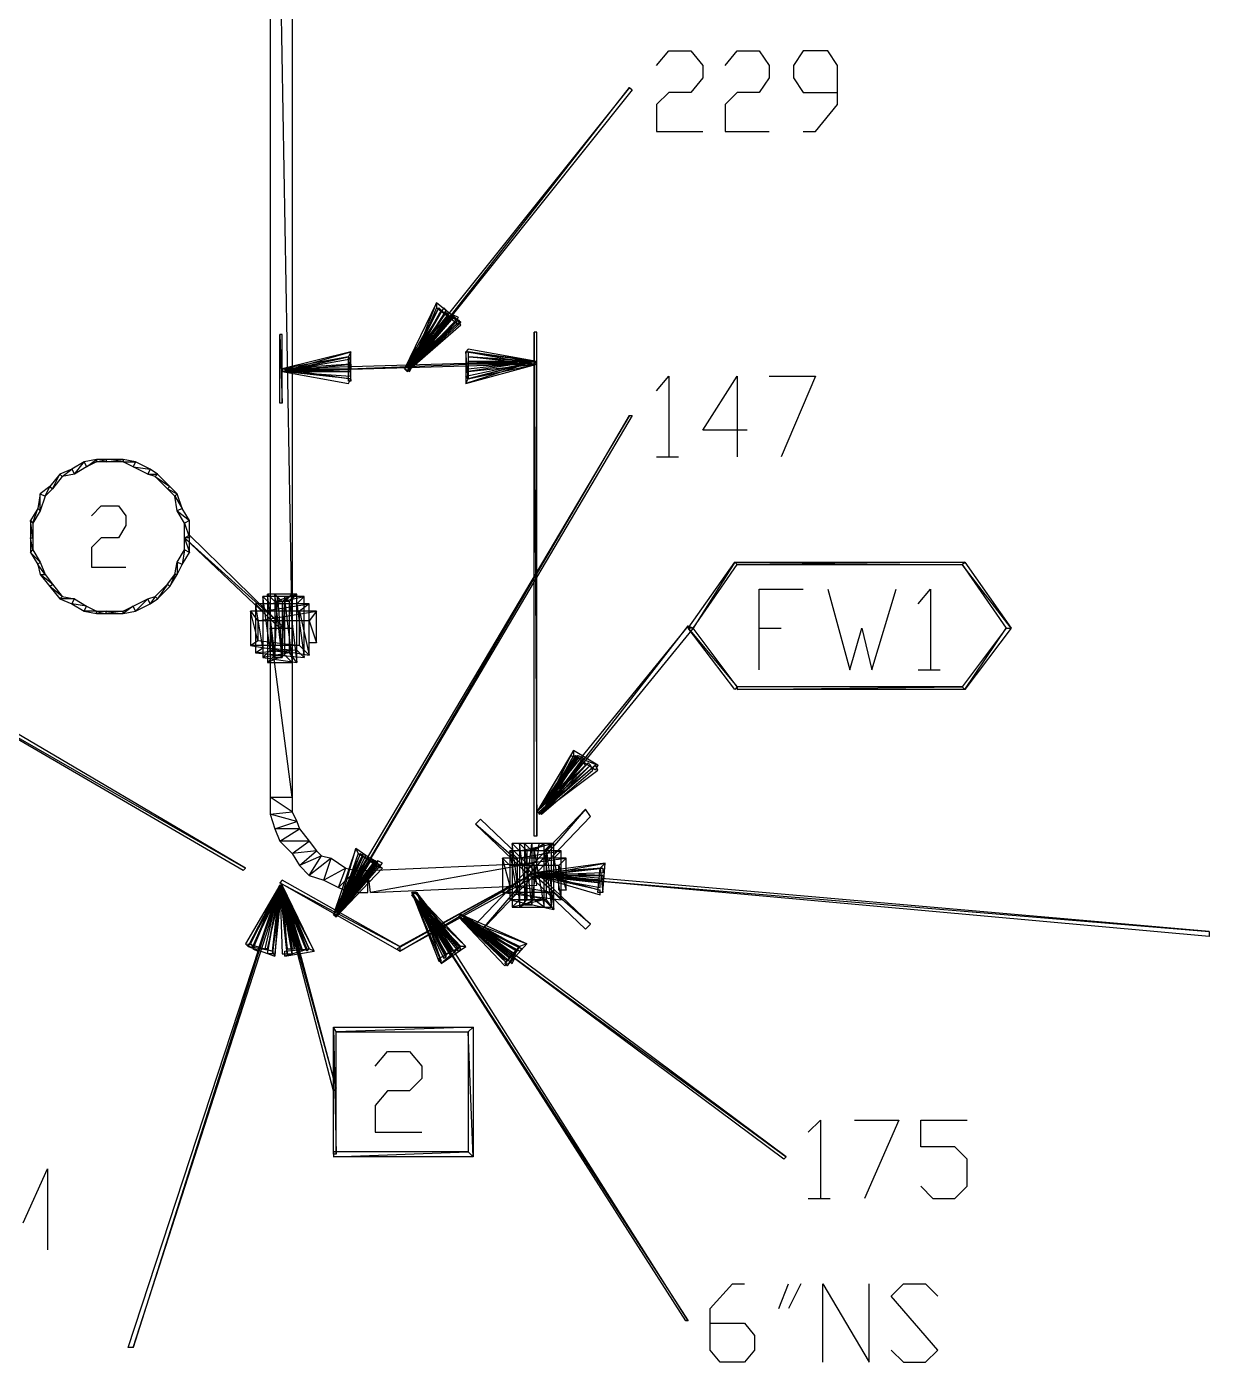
# Model space of a CAD drawing. Header units: millimetres. Extents: x 21 to 1147, y -811 to 126.
# Drawn here: x 548.6 to 606.6, y -696.8 to -631.3 of the extents above; entities that cross this region are included whole.
import ezdxf

# ---------------------------------------------------------------- set-up
doc = ezdxf.new("R2010")
doc.units = ezdxf.units.MM
doc.layers.add('EDITED_LINES', color=4, linetype='Continuous')

msp = doc.modelspace()

# ---------------------------------------------------------------- linework, layer by layer
at = {"layer": 'EDITED_LINES'}
for p, q in [((561.64, -660.76), (560.56, -597.76)), ((560.56, -597.76), (560.56, -660.76)), ((561.64, -660.76), (560.56, -597.76)), ((561.64, -597.76), (561.64, -660.76)), ((579.52, -633.16), (580.12, -632.44)), ((580.12, -632.44), (581.2, -632.44)), ((581.2, -632.44), (581.8, -633.16)), ((582.88, -633.16), (583.48, -632.44)), ((583.48, -632.44), (584.56, -632.44)), ((584.56, -632.44), (585.04, -633.16)), ((586.72, -632.44), (586.24, -633.16)), ((587.92, -632.44), (586.72, -632.44)), ((588.4, -633.16), (587.92, -632.44)), ((581.8, -633.16), (581.8, -633.76)), ((585.04, -633.16), (585.04, -633.76)), ((586.24, -633.16), (586.24, -633.76)), ((588.4, -635.08), (588.4, -633.16)), ((581.8, -633.76), (581.2, -634.48)), ((585.04, -633.76), (584.56, -634.48)), ((586.24, -633.76), (586.72, -634.48)), ((578.2, -634.24), (567.16, -648.04)), ((567.28, -648.16), (578.2, -634.24)), ((567.28, -648.16), (578.2, -634.24)), ((578.32, -634.36), (567.28, -648.16)), ((578.2, -634.24), (578.32, -634.36)), ((580.12, -634.48), (579.52, -635.08)), ((581.2, -634.48), (580.12, -634.48)), ((583.48, -634.48), (582.88, -635.08)), ((584.56, -634.48), (583.48, -634.48)), ((586.72, -634.48), (588.4, -634.48)), ((579.52, -635.08), (579.52, -636.4)), ((582.88, -635.08), (582.88, -636.4)), ((587.32, -636.4), (588.4, -635.08)), ((579.52, -636.4), (581.8, -636.4)), ((582.88, -636.4), (585.04, -636.4)), ((586.72, -636.4), (587.32, -636.4)), ((568.72, -644.8), (567.16, -648.04)), ((568.84, -645.04), (567.16, -648.04)), ((569.08, -645.04), (567.16, -648.04)), ((567.28, -648.16), (568.84, -645.04)), ((567.28, -648.16), (568.84, -645.04)), ((567.28, -648.16), (569.08, -645.04)), ((567.28, -648.16), (569.08, -645.04)), ((568.96, -645.16), (567.28, -648.16)), ((569.2, -645.16), (567.28, -648.16)), ((567.4, -648.16), (568.72, -644.8)), ((567.4, -648.16), (568.72, -644.8)), ((568.72, -645.04), (567.4, -648.16)), ((568.72, -644.8), (568.72, -645.04)), ((568.72, -644.8), (568.72, -645.04)), ((569.92, -645.76), (568.72, -644.8)), ((568.72, -645.04), (569.92, -645.76)), ((568.72, -645.04), (569.92, -645.76)), ((569.8, -645.88), (568.72, -645.04)), ((568.84, -645.04), (568.96, -645.16)), ((569.08, -645.04), (569.2, -645.16)), ((569.2, -645.28), (567.16, -648.04)), ((567.16, -648.04), (569.56, -645.4)), ((567.16, -648.04), (569.44, -645.4)), ((567.16, -648.04), (569.8, -645.64)), ((567.16, -648.04), (569.8, -645.76)), ((567.28, -648.16), (569.2, -645.28)), ((567.28, -648.16), (569.2, -645.28)), ((569.56, -645.4), (567.28, -648.16)), ((569.56, -645.4), (567.28, -648.16)), ((569.44, -645.4), (567.28, -648.16)), ((569.44, -645.4), (567.28, -648.16)), ((569.32, -645.4), (567.28, -648.16)), ((567.28, -648.16), (569.8, -645.52)), ((567.28, -648.16), (569.56, -645.52)), ((569.8, -645.64), (567.28, -648.16)), ((569.8, -645.64), (567.28, -648.16)), ((569.8, -645.76), (567.28, -648.16)), ((569.8, -645.76), (567.28, -648.16)), ((567.28, -648.16), (569.92, -645.76)), ((569.2, -645.28), (569.32, -645.4)), ((569.56, -645.52), (569.44, -645.4)), ((569.8, -645.52), (569.56, -645.4)), ((569.92, -645.76), (569.8, -645.64)), ((569.92, -645.88), (569.8, -645.76)), ((569.92, -645.76), (569.8, -645.88)), ((561.16, -646.36), (561.04, -646.36)), ((561.04, -646.36), (561.16, -649.72)), ((561.04, -646.36), (561.16, -649.72)), ((561.04, -649.72), (561.04, -646.36)), ((561.16, -649.72), (561.16, -646.36)), ((567.28, -648.16), (569.92, -645.88)), ((573.64, -646.24), (573.52, -646.24)), ((573.52, -646.24), (573.64, -670.96)), ((573.52, -646.24), (573.64, -670.96)), ((573.52, -670.96), (573.52, -646.24)), ((573.64, -670.96), (573.64, -646.24)), ((570.28, -647.08), (570.16, -647.2)), ((573.64, -647.68), (570.28, -647.08)), ((561.16, -648.16), (564.52, -647.2)), ((564.52, -647.2), (561.16, -648.04)), ((561.16, -648.16), (564.52, -647.2)), ((564.4, -647.44), (561.16, -648.16)), ((561.16, -648.16), (564.4, -647.44)), ((564.4, -647.44), (561.16, -648.04)), ((561.16, -648.16), (564.4, -647.44)), ((561.16, -648.16), (564.4, -647.44)), ((564.4, -647.44), (561.16, -648.04)), ((561.16, -648.16), (564.4, -647.44)), ((564.52, -647.56), (561.16, -648.16)), ((564.52, -647.56), (561.16, -648.16)), ((561.16, -648.16), (573.52, -647.68)), ((573.52, -647.68), (561.16, -648.04)), ((561.16, -648.16), (573.52, -647.68)), ((561.16, -648.16), (564.52, -647.8)), ((564.52, -647.8), (561.16, -648.04)), ((561.16, -648.16), (564.52, -647.8)), ((573.52, -647.8), (561.16, -648.16)), ((564.52, -647.2), (564.4, -647.44)), ((564.52, -647.2), (564.4, -647.44)), ((564.4, -647.44), (564.52, -648.64)), ((564.4, -647.44), (564.52, -648.64)), ((564.4, -648.64), (564.4, -647.44)), ((564.4, -647.44), (564.52, -647.56)), ((564.4, -647.44), (564.52, -647.56)), ((564.52, -648.64), (564.52, -647.2)), ((564.52, -647.8), (564.52, -648.04)), ((570.16, -647.2), (573.64, -647.68)), ((570.16, -647.2), (573.64, -647.68)), ((573.52, -647.8), (570.16, -647.2)), ((570.28, -648.52), (570.16, -647.2)), ((570.16, -647.2), (570.16, -648.76)), ((570.28, -648.52), (570.16, -647.2)), ((570.16, -647.2), (570.28, -647.2)), ((573.52, -647.68), (570.16, -648.76)), ((573.52, -647.68), (570.16, -648.76)), ((570.16, -648.4), (573.52, -647.68)), ((570.16, -648.76), (573.64, -647.8)), ((570.28, -647.2), (570.28, -648.52)), ((570.28, -647.2), (570.28, -647.44)), ((573.64, -647.68), (570.28, -647.2)), ((570.28, -647.44), (573.64, -647.68)), ((570.28, -647.44), (573.64, -647.68)), ((573.52, -647.8), (570.28, -647.44)), ((570.28, -647.44), (570.28, -647.68)), ((573.64, -647.68), (570.28, -647.44)), ((570.28, -648.52), (573.52, -647.68)), ((573.52, -647.68), (570.28, -648.52)), ((573.52, -647.68), (570.28, -648.52)), ((570.28, -647.68), (573.64, -647.68)), ((570.28, -647.68), (573.64, -647.68)), ((573.52, -647.8), (570.28, -647.68)), ((573.52, -647.68), (570.28, -648.16)), ((573.52, -647.68), (570.28, -648.16)), ((570.28, -648.04), (573.52, -647.68)), ((570.28, -647.68), (570.28, -647.8)), ((570.28, -647.8), (573.52, -647.68)), ((573.52, -647.68), (570.28, -647.68)), ((570.28, -647.8), (573.52, -647.68)), ((573.52, -647.68), (570.28, -648.16)), ((573.52, -647.68), (570.28, -648.16)), ((570.28, -648.04), (573.52, -647.68)), ((570.28, -648.52), (573.64, -647.8)), ((570.28, -648.16), (573.64, -647.8)), ((573.52, -647.8), (570.28, -647.8)), ((570.28, -648.16), (573.64, -647.8)), ((573.64, -647.68), (573.52, -647.8)), ((573.64, -647.8), (573.52, -647.68)), ((573.64, -647.68), (573.52, -647.8)), ((573.64, -647.8), (573.52, -647.68)), ((573.64, -647.68), (573.52, -647.8)), ((573.64, -647.8), (573.52, -647.68)), ((573.52, -647.68), (573.52, -647.8)), ((573.64, -647.8), (573.52, -647.68)), ((573.52, -647.68), (573.52, -647.8)), ((561.16, -648.16), (561.16, -648.04)), ((561.16, -648.04), (564.52, -648.52)), ((561.16, -648.04), (561.16, -648.16)), ((561.16, -648.16), (561.16, -648.04)), ((561.16, -648.04), (564.52, -648.52)), ((561.16, -648.04), (561.16, -648.16)), ((561.16, -648.16), (561.16, -648.04)), ((561.16, -648.04), (564.52, -648.16)), ((561.16, -648.04), (561.16, -648.16)), ((564.52, -648.04), (561.16, -648.16)), ((564.52, -648.04), (561.16, -648.16)), ((561.16, -648.16), (561.16, -648.04)), ((561.16, -648.04), (564.52, -648.04)), ((561.16, -648.04), (561.16, -648.16)), ((564.52, -648.04), (561.16, -648.16)), ((561.16, -648.04), (561.16, -648.16)), ((564.52, -648.52), (561.16, -648.16)), ((561.16, -648.16), (564.4, -648.76)), ((564.52, -648.52), (561.16, -648.16)), ((564.52, -648.52), (561.16, -648.16)), ((561.16, -648.16), (564.4, -648.76)), ((564.52, -648.52), (561.16, -648.16)), ((564.52, -648.16), (561.16, -648.16)), ((561.16, -648.16), (564.52, -648.4)), ((564.52, -648.16), (561.16, -648.16)), ((561.16, -648.16), (564.52, -648.16)), ((564.52, -648.16), (564.52, -648.04)), ((564.52, -648.4), (564.52, -648.16)), ((567.28, -648.16), (567.16, -648.04)), ((567.16, -648.04), (567.4, -648.16)), ((567.28, -648.16), (567.16, -648.04)), ((567.16, -648.04), (567.28, -648.16)), ((567.28, -648.16), (567.16, -648.04)), ((567.16, -648.04), (567.28, -648.16)), ((567.28, -648.16), (567.16, -648.04)), ((567.16, -648.04), (567.28, -648.16)), ((567.16, -648.04), (567.28, -648.16)), ((570.28, -648.52), (570.16, -648.4)), ((570.28, -648.16), (570.28, -648.04)), ((570.28, -648.16), (570.28, -648.04)), ((579.52, -649.12), (580.12, -648.4)), ((580.12, -648.4), (580.12, -652.36)), ((581.8, -651.04), (583.48, -648.4)), ((583.48, -648.4), (583.48, -652.36)), ((585.04, -648.4), (587.32, -648.4)), ((587.32, -648.4), (585.64, -652.36)), ((564.4, -648.76), (564.52, -648.52)), ((564.4, -648.76), (564.52, -648.52)), ((564.52, -648.64), (564.4, -648.64)), ((570.16, -648.76), (570.28, -648.52)), ((570.16, -648.76), (570.28, -648.52)), ((561.16, -649.72), (561.04, -649.72)), ((578.2, -650.32), (563.68, -674.8)), ((563.8, -674.92), (578.2, -650.32)), ((563.8, -674.92), (578.2, -650.32)), ((578.32, -650.32), (563.8, -674.92)), ((578.2, -650.32), (578.32, -650.32)), ((583.96, -651.04), (581.8, -651.04)), ((579.52, -652.36), (580.6, -652.36)), ((550.84, -652.96), (550.24, -653.2)), ((550.36, -653.32), (550.84, -652.96)), ((550.36, -653.32), (550.84, -652.96)), ((551.44, -652.6), (550.84, -652.96)), ((550.84, -652.96), (550.96, -653.2)), ((550.84, -652.96), (550.96, -653.2)), ((550.96, -653.2), (551.44, -652.6)), ((550.96, -653.2), (551.44, -652.6)), ((551.56, -652.84), (550.96, -653.2)), ((552.04, -652.48), (551.44, -652.6)), ((551.44, -652.6), (551.56, -652.84)), ((551.44, -652.6), (551.56, -652.84)), ((551.56, -652.84), (552.04, -652.48)), ((551.56, -652.84), (552.04, -652.48)), ((552.04, -652.6), (551.56, -652.84)), ((552.04, -652.48), (552.04, -652.6)), ((552.04, -652.6), (552.52, -652.48)), ((552.52, -652.48), (552.04, -652.48)), ((552.04, -652.6), (552.52, -652.48)), ((552.04, -652.48), (552.04, -652.6)), ((552.52, -652.6), (552.04, -652.6)), ((552.52, -652.48), (552.52, -652.6)), ((552.52, -652.48), (552.52, -652.6)), ((552.52, -652.6), (553.36, -652.48)), ((553.36, -652.48), (552.52, -652.48)), ((552.52, -652.6), (553.36, -652.48)), ((553.36, -652.6), (552.52, -652.6)), ((553.36, -652.48), (553.36, -652.6)), ((553.36, -652.48), (553.36, -652.6)), ((553.96, -652.6), (553.36, -652.48)), ((553.36, -652.6), (553.96, -652.6)), ((553.36, -652.6), (553.96, -652.6)), ((553.84, -652.84), (553.36, -652.6)), ((553.96, -652.6), (553.84, -652.84)), ((553.96, -652.6), (553.84, -652.84)), ((553.84, -652.84), (554.68, -652.96)), ((553.84, -652.84), (554.68, -652.96)), ((554.56, -653.2), (553.84, -652.84)), ((554.68, -652.96), (553.96, -652.6)), ((554.68, -652.96), (554.56, -653.2)), ((554.68, -652.96), (554.56, -653.2)), ((555.04, -653.2), (554.68, -652.96)), ((550.24, -653.2), (549.76, -653.8)), ((549.88, -653.92), (550.24, -653.2)), ((549.88, -653.92), (550.24, -653.2)), ((550.36, -653.32), (549.88, -653.92)), ((550.24, -653.2), (550.36, -653.32)), ((550.24, -653.2), (550.36, -653.32)), ((550.96, -653.2), (550.36, -653.32)), ((554.56, -653.2), (555.04, -653.2)), ((554.56, -653.2), (555.04, -653.2)), ((554.92, -653.32), (554.56, -653.2)), ((555.04, -653.2), (554.92, -653.32)), ((555.04, -653.2), (554.92, -653.32)), ((554.92, -653.32), (555.64, -653.8)), ((554.92, -653.32), (555.64, -653.8)), ((555.52, -653.92), (554.92, -653.32)), ((555.64, -653.8), (555.04, -653.2)), ((549.28, -654.16), (549.16, -654.88)), ((549.76, -653.8), (549.28, -654.16)), ((549.28, -655), (549.28, -654.16)), ((549.28, -655), (549.28, -654.16)), ((549.28, -654.16), (549.52, -654.28)), ((549.28, -654.16), (549.52, -654.28)), ((549.52, -654.28), (549.28, -655)), ((549.52, -654.28), (549.76, -653.8)), ((549.52, -654.28), (549.76, -653.8)), ((549.88, -653.92), (549.52, -654.28)), ((549.76, -653.8), (549.88, -653.92)), ((549.76, -653.8), (549.88, -653.92)), ((555.64, -653.8), (555.52, -653.92)), ((555.64, -653.8), (555.52, -653.92)), ((555.52, -653.92), (556, -654.16)), ((555.52, -653.92), (556, -654.16)), ((555.88, -654.28), (555.52, -653.92)), ((556, -654.16), (555.64, -653.8)), ((556, -654.16), (555.88, -654.28)), ((556, -654.16), (555.88, -654.28)), ((555.88, -654.28), (556.24, -654.88)), ((555.88, -654.28), (556.24, -654.88)), ((556, -655), (555.88, -654.28)), ((556.24, -654.88), (556, -654.16)), ((549.16, -654.88), (548.8, -655.48)), ((548.92, -655.6), (549.16, -654.88)), ((548.92, -655.6), (549.16, -654.88)), ((549.28, -655), (548.92, -655.6)), ((549.16, -654.88), (549.28, -655)), ((549.16, -654.88), (549.28, -655)), ((551.8, -655.24), (552.28, -654.76)), ((552.28, -654.76), (553.12, -654.76)), ((553.12, -654.76), (553.48, -655.24)), ((556.24, -654.88), (556, -655)), ((556.24, -654.88), (556, -655)), ((556, -655), (556.6, -655.48)), ((556, -655), (556.6, -655.48)), ((556.36, -655.6), (556, -655)), ((556.6, -655.48), (556.24, -654.88)), ((548.92, -656.32), (548.8, -655.48)), ((548.8, -655.48), (548.8, -656.32)), ((548.92, -656.32), (548.8, -655.48)), ((548.8, -655.48), (548.92, -655.6)), ((548.8, -655.48), (548.92, -655.6)), ((548.92, -655.6), (548.92, -656.32)), ((553.48, -655.24), (553.48, -655.72)), ((556.6, -655.48), (556.36, -655.6)), ((556.6, -655.48), (556.36, -655.6)), ((556.36, -655.6), (556.6, -656.32)), ((556.36, -655.6), (556.6, -656.32)), ((556.36, -656.32), (556.36, -655.6)), ((556.6, -656.32), (556.6, -655.48)), ((548.92, -656.92), (548.8, -656.32)), ((548.8, -656.32), (548.8, -657.04)), ((548.92, -656.92), (548.8, -656.32)), ((548.8, -656.32), (548.92, -656.32)), ((548.8, -656.32), (548.92, -656.32)), ((548.92, -656.32), (548.92, -656.92)), ((552.28, -656.32), (551.8, -656.8)), ((553.12, -656.32), (552.28, -656.32)), ((553.48, -655.72), (553.12, -656.32)), ((556.36, -656.32), (556.6, -656.2)), ((561.16, -660.64), (556.36, -656.32)), ((556.36, -656.32), (561.04, -660.76)), ((561.16, -660.64), (556.36, -656.32)), ((556.6, -656.32), (556.36, -656.32)), ((556.6, -656.32), (556.36, -656.32)), ((556.36, -656.32), (556.6, -657.04)), ((556.36, -656.32), (556.6, -657.04)), ((556.36, -656.92), (556.36, -656.32)), ((556.6, -656.2), (561.16, -660.64)), ((556.6, -657.04), (556.6, -656.32)), ((548.8, -657.04), (548.92, -656.92)), ((548.8, -657.04), (548.92, -656.92)), ((548.92, -656.92), (549.28, -657.52)), ((551.8, -656.8), (551.8, -657.76)), ((556, -657.52), (556.36, -656.92)), ((556.36, -656.92), (556.24, -657.64)), ((556.36, -656.92), (556.24, -657.64)), ((556.6, -657.04), (556.36, -656.92)), ((556.6, -657.04), (556.36, -656.92)), ((549.28, -657.52), (548.8, -657.04)), ((548.8, -657.04), (549.16, -657.64)), ((549.28, -657.52), (548.8, -657.04)), ((549.16, -657.64), (549.28, -657.52)), ((549.16, -657.64), (549.28, -657.52)), ((549.52, -658.12), (549.16, -657.64)), ((549.16, -657.64), (549.28, -658.12)), ((549.52, -658.12), (549.16, -657.64)), ((549.28, -657.52), (549.52, -658.12)), ((555.88, -658.12), (556, -657.52)), ((556.24, -657.64), (556, -657.52)), ((556.24, -657.64), (556, -657.52)), ((556, -657.52), (556, -658.12)), ((556, -657.52), (556, -658.12)), ((556, -658.12), (556.24, -657.64)), ((556.24, -657.64), (556.6, -657.04)), ((581.08, -660.76), (583.36, -657.52)), ((583.36, -657.52), (581.32, -660.76)), ((583.36, -657.52), (581.32, -660.76)), ((581.32, -660.76), (583.48, -657.64)), ((583.48, -657.64), (583.36, -657.52)), ((583.36, -657.52), (594.64, -657.52)), ((583.48, -657.64), (583.36, -657.52)), ((594.64, -657.52), (583.48, -657.64)), ((594.64, -657.52), (583.48, -657.64)), ((583.48, -657.64), (594.52, -657.64)), ((594.52, -657.64), (594.64, -657.52)), ((594.52, -657.64), (594.64, -657.52)), ((596.92, -660.76), (594.52, -657.64)), ((594.52, -657.64), (596.68, -660.76)), ((596.92, -660.76), (594.52, -657.64)), ((594.64, -657.52), (596.92, -660.76)), ((549.88, -658.6), (549.28, -658.12)), ((549.28, -658.12), (549.76, -658.72)), ((549.88, -658.6), (549.28, -658.12)), ((549.28, -658.12), (549.52, -658.12)), ((549.28, -658.12), (549.52, -658.12)), ((549.52, -658.12), (549.88, -658.6)), ((551.8, -657.76), (553.48, -657.76)), ((555.52, -658.6), (555.88, -658.12)), ((555.88, -658.12), (555.64, -658.72)), ((555.64, -658.72), (556, -658.12)), ((555.88, -658.12), (555.64, -658.72)), ((556, -658.12), (555.88, -658.12)), ((556, -658.12), (555.88, -658.12)), ((549.76, -658.72), (549.88, -658.6)), ((549.76, -658.72), (549.88, -658.6)), ((550.36, -659.2), (549.76, -658.72)), ((549.76, -658.72), (550.24, -659.32)), ((550.36, -659.2), (549.76, -658.72)), ((549.88, -658.6), (550.36, -659.2)), ((554.92, -659.2), (555.52, -658.6)), ((555.52, -658.6), (555.04, -659.32)), ((555.52, -658.6), (555.04, -659.32)), ((555.04, -659.32), (555.64, -658.72)), ((555.64, -658.72), (555.52, -658.6)), ((555.64, -658.72), (555.52, -658.6)), ((584.56, -662.8), (584.56, -658.84)), ((584.56, -658.84), (586.72, -658.84)), ((587.92, -658.84), (589, -662.8)), ((590.08, -662.8), (591.28, -658.84)), ((592.36, -659.56), (592.96, -658.84)), ((592.96, -658.84), (592.96, -662.8)), ((550.24, -659.32), (550.36, -659.2)), ((550.24, -659.32), (550.36, -659.2)), ((550.96, -659.32), (550.24, -659.32)), ((550.24, -659.32), (550.84, -659.56)), ((550.96, -659.32), (550.24, -659.32)), ((550.36, -659.2), (550.96, -659.32)), ((550.84, -659.56), (550.96, -659.32)), ((550.84, -659.56), (550.96, -659.32)), ((551.56, -659.68), (550.84, -659.56)), ((550.84, -659.56), (551.44, -659.92)), ((551.56, -659.68), (550.84, -659.56)), ((550.96, -659.32), (551.56, -659.68)), ((553.84, -659.68), (554.56, -659.32)), ((554.56, -659.32), (553.96, -659.92)), ((554.56, -659.32), (553.96, -659.92)), ((553.96, -659.92), (554.68, -659.56)), ((554.56, -659.32), (554.92, -659.2)), ((554.68, -659.56), (554.56, -659.32)), ((554.68, -659.56), (554.56, -659.32)), ((554.92, -659.2), (554.68, -659.56)), ((554.92, -659.2), (554.68, -659.56)), ((554.68, -659.56), (555.04, -659.32)), ((555.04, -659.32), (554.92, -659.2)), ((555.04, -659.32), (554.92, -659.2)), ((560.2, -661.72), (559.84, -659.56)), ((559.84, -659.56), (559.84, -661.96)), ((560.2, -661.72), (559.84, -659.56)), ((559.84, -659.56), (560.2, -659.92)), ((559.84, -659.56), (560.2, -659.92)), ((562.48, -659.56), (559.84, -659.56)), ((560.56, -661.84), (560.2, -659.2)), ((560.2, -659.2), (560.2, -662.2)), ((560.56, -661.84), (560.2, -659.2)), ((560.2, -659.2), (560.56, -659.56)), ((560.2, -659.2), (560.56, -659.56)), ((562.24, -659.2), (560.2, -659.2)), ((560.2, -659.92), (562.48, -659.56)), ((560.2, -659.92), (562.48, -659.56)), ((560.8, -662.08), (560.44, -659.08)), ((560.44, -659.08), (560.44, -662.44)), ((560.8, -662.08), (560.44, -659.08)), ((560.44, -659.08), (560.8, -659.44)), ((560.44, -659.08), (560.8, -659.44)), ((561.88, -659.08), (560.44, -659.08)), ((560.56, -659.56), (562.24, -659.2)), ((560.56, -659.56), (562.24, -659.2)), ((560.56, -659.56), (560.56, -661.84)), ((561.88, -659.56), (560.56, -659.56)), ((561.16, -662.2), (560.8, -659.08)), ((560.8, -659.08), (560.8, -662.2)), ((561.16, -662.2), (560.8, -659.08)), ((560.8, -659.08), (561.16, -659.44)), ((560.8, -659.08), (561.16, -659.44)), ((561.64, -659.08), (560.8, -659.08)), ((560.8, -659.44), (561.88, -659.08)), ((560.8, -659.44), (561.88, -659.08)), ((560.8, -662.2), (560.92, -659.2)), ((560.8, -659.44), (560.8, -662.08)), ((561.52, -659.44), (560.8, -659.44)), ((561.28, -659.2), (560.92, -659.2)), ((560.92, -659.2), (561.16, -662.2)), ((560.92, -659.2), (561.16, -662.2)), ((561.16, -659.44), (561.64, -659.08)), ((561.16, -659.44), (561.64, -659.08)), ((561.16, -662.2), (561.28, -659.2)), ((561.16, -659.44), (561.16, -662.2)), ((561.28, -659.44), (561.16, -659.44)), ((561.64, -659.08), (561.28, -659.44)), ((561.64, -659.08), (561.28, -659.44)), ((561.28, -659.44), (561.64, -662.44)), ((561.28, -659.44), (561.64, -662.44)), ((561.28, -662.08), (561.28, -659.44)), ((561.88, -659.08), (561.52, -659.44)), ((561.88, -659.08), (561.52, -659.44)), ((561.52, -659.44), (561.88, -662.44)), ((561.52, -659.44), (561.88, -662.44)), ((561.52, -661.96), (561.52, -659.44)), ((561.64, -662.44), (561.64, -659.08)), ((561.88, -662.44), (561.88, -659.08)), ((562.24, -659.2), (561.88, -659.56)), ((562.24, -659.2), (561.88, -659.56)), ((561.88, -659.56), (562.24, -662.2)), ((561.88, -659.56), (562.24, -662.2)), ((561.88, -661.84), (561.88, -659.56)), ((562.48, -659.56), (562, -659.92)), ((562.48, -659.56), (562, -659.92)), ((562.24, -662.2), (562.24, -659.2)), ((562.48, -662.08), (562.48, -659.56)), ((559.36, -672.52), (538.12, -660.04)), ((551.44, -659.92), (551.56, -659.68)), ((551.44, -659.92), (551.56, -659.68)), ((552.04, -659.92), (551.44, -659.92)), ((551.44, -659.92), (552.04, -660.04)), ((552.04, -659.92), (551.44, -659.92)), ((551.56, -659.68), (552.04, -659.92)), ((552.52, -659.92), (552.04, -660.04)), ((552.52, -659.92), (552.04, -660.04)), ((552.04, -660.04), (552.04, -659.92)), ((552.04, -659.92), (552.52, -659.92)), ((552.04, -660.04), (552.04, -659.92)), ((552.04, -660.04), (552.52, -660.04)), ((553.36, -659.92), (552.52, -660.04)), ((553.36, -659.92), (552.52, -660.04)), ((552.52, -660.04), (552.52, -659.92)), ((552.52, -659.92), (553.36, -659.92)), ((552.52, -660.04), (552.52, -659.92)), ((552.52, -660.04), (553.36, -660.04)), ((553.84, -659.68), (553.36, -660.04)), ((553.84, -659.68), (553.36, -660.04)), ((553.36, -659.92), (553.84, -659.68)), ((553.36, -660.04), (553.96, -659.92)), ((553.36, -660.04), (553.36, -659.92)), ((553.36, -660.04), (553.36, -659.92)), ((553.96, -659.92), (553.84, -659.68)), ((553.96, -659.92), (553.84, -659.68)), ((559.96, -661.36), (559.6, -659.92)), ((559.6, -659.92), (559.6, -661.6)), ((559.96, -661.36), (559.6, -659.92)), ((559.6, -659.92), (559.96, -660.4)), ((559.6, -659.92), (559.96, -660.4)), ((562.84, -659.92), (559.6, -659.92)), ((559.96, -660.4), (562.84, -659.92)), ((559.96, -660.4), (562.84, -659.92)), ((560.2, -659.92), (560.2, -661.72)), ((562, -659.92), (560.2, -659.92)), ((562, -659.92), (562.48, -662.08)), ((562, -659.92), (562.48, -662.08)), ((562, -661.6), (562, -659.92)), ((562.84, -659.92), (562.48, -660.4)), ((562.84, -659.92), (562.48, -660.4)), ((562.84, -661.48), (562.84, -659.92)), ((538, -660.28), (559.36, -672.52)), ((538, -660.28), (559.36, -672.52)), ((559.24, -672.64), (538, -660.28)), ((559.96, -660.4), (559.96, -661.36)), ((562.48, -660.4), (559.96, -660.4)), ((561.64, -669.04), (560.56, -660.76)), ((560.56, -660.76), (560.56, -669.04)), ((561.64, -669.04), (560.56, -660.76)), ((560.56, -660.76), (561.64, -660.76)), ((560.56, -660.76), (561.64, -660.76)), ((561.04, -660.76), (561.16, -660.64)), ((561.64, -660.76), (561.64, -669.04)), ((562.48, -660.4), (562.84, -661.48)), ((562.48, -660.4), (562.84, -661.48)), ((562.48, -661.48), (562.48, -660.4)), ((581.08, -660.64), (573.64, -669.76)), ((573.88, -669.88), (581.08, -660.64)), ((573.88, -669.88), (581.08, -660.64)), ((581.32, -660.76), (573.88, -669.88)), ((581.08, -660.64), (581.32, -660.76)), ((581.32, -660.76), (581.08, -660.76)), ((581.32, -660.76), (581.08, -660.76)), ((581.08, -660.76), (583.48, -663.64)), ((581.08, -660.76), (583.48, -663.64)), ((583.36, -663.76), (581.08, -660.76)), ((583.48, -663.64), (581.32, -660.76)), ((584.56, -660.76), (585.64, -660.76)), ((589, -662.8), (589.6, -660.76)), ((589.6, -660.76), (590.08, -662.8)), ((596.68, -660.76), (594.52, -663.64)), ((594.64, -663.76), (596.68, -660.76)), ((594.64, -663.76), (596.68, -660.76)), ((596.92, -660.76), (594.64, -663.76)), ((596.68, -660.76), (596.92, -660.76)), ((596.68, -660.76), (596.92, -660.76)), ((559.6, -661.6), (559.96, -661.36)), ((559.6, -661.6), (559.96, -661.36)), ((559.96, -661.36), (562, -661.6)), ((562.84, -661.48), (562.48, -661.48)), ((562, -661.6), (559.6, -661.6)), ((559.6, -661.6), (562.48, -662.08)), ((562, -661.6), (559.6, -661.6)), ((559.84, -661.96), (560.2, -661.72)), ((559.84, -661.96), (560.2, -661.72)), ((561.88, -661.84), (559.84, -661.96)), ((561.88, -661.84), (559.84, -661.96)), ((559.84, -661.96), (562.24, -662.2)), ((560.2, -661.72), (561.88, -661.84)), ((560.2, -662.2), (560.56, -661.84)), ((560.2, -662.2), (560.56, -661.84)), ((561.52, -661.96), (560.2, -662.2)), ((561.52, -661.96), (560.2, -662.2)), ((560.2, -662.2), (561.88, -662.44)), ((561.28, -662.08), (560.44, -662.44)), ((561.28, -662.08), (560.44, -662.44)), ((560.44, -662.44), (560.8, -662.08)), ((560.44, -662.44), (560.8, -662.08)), ((560.56, -661.84), (561.52, -661.96)), ((560.8, -662.08), (561.28, -662.08)), ((561.16, -662.2), (560.8, -662.2)), ((560.8, -662.2), (561.16, -662.2)), ((561.64, -662.44), (561.28, -662.08)), ((561.64, -662.44), (561.28, -662.08)), ((561.88, -662.44), (561.52, -661.96)), ((561.88, -662.44), (561.52, -661.96)), ((562.24, -662.2), (561.88, -661.84)), ((562.24, -662.2), (561.88, -661.84)), ((562.48, -662.08), (562, -661.6)), ((562.48, -662.08), (562, -661.6)), ((560.44, -662.44), (561.64, -662.44)), ((592.36, -662.8), (593.44, -662.8)), ((583.48, -663.64), (583.36, -663.76)), ((583.48, -663.64), (583.48, -663.76)), ((583.48, -663.76), (594.52, -663.64)), ((594.52, -663.64), (583.48, -663.64)), ((583.48, -663.76), (594.52, -663.64)), ((594.64, -663.76), (583.48, -663.76)), ((594.52, -663.64), (594.64, -663.76)), ((594.52, -663.64), (594.64, -663.76)), ((575.44, -666.76), (573.64, -669.76)), ((573.88, -669.88), (575.44, -666.76)), ((573.88, -669.88), (575.44, -666.76)), ((575.44, -666.76), (575.44, -667)), ((575.44, -666.76), (575.44, -667)), ((576.64, -667.48), (575.44, -666.76)), ((575.32, -667), (573.64, -669.76)), ((575.56, -667), (573.64, -669.76)), ((575.68, -667), (573.64, -669.76)), ((573.64, -669.76), (576.16, -667.36)), ((573.64, -669.76), (575.92, -667.36)), ((575.44, -667), (573.88, -669.88)), ((573.88, -669.88), (575.32, -667)), ((573.88, -669.88), (575.32, -667)), ((573.88, -669.88), (575.56, -667)), ((573.88, -669.88), (575.56, -667)), ((573.88, -669.88), (575.68, -667)), ((573.88, -669.88), (575.68, -667)), ((575.56, -667.12), (573.88, -669.88)), ((575.68, -667.12), (573.88, -669.88)), ((575.92, -667.12), (573.88, -669.88)), ((576.16, -667.36), (573.88, -669.88)), ((576.16, -667.36), (573.88, -669.88)), ((575.92, -667.36), (573.88, -669.88)), ((575.92, -667.36), (573.88, -669.88)), ((575.32, -667), (575.56, -667.12)), ((575.44, -667), (576.64, -667.48)), ((575.44, -667), (576.64, -667.48)), ((576.52, -667.72), (575.44, -667)), ((575.56, -667), (575.68, -667.12)), ((575.68, -667), (575.92, -667.12)), ((576.04, -667.48), (575.92, -667.36)), ((576.28, -667.48), (576.16, -667.36)), ((576.52, -667.48), (573.76, -669.88)), ((576.52, -667.48), (573.76, -669.88)), ((573.76, -669.76), (576.52, -667.48)), ((573.76, -669.76), (576.28, -667.48)), ((573.76, -669.88), (576.64, -667.72)), ((576.28, -667.48), (573.88, -669.88)), ((576.28, -667.48), (573.88, -669.88)), ((573.88, -669.88), (576.28, -667.48)), ((573.88, -669.88), (576.04, -667.48)), ((573.88, -669.88), (576.4, -667.72)), ((576.4, -667.72), (576.28, -667.48)), ((576.64, -667.72), (576.52, -667.48)), ((576.64, -667.48), (576.52, -667.72)), ((561.64, -669.76), (560.56, -669.04)), ((560.56, -669.04), (560.56, -669.88)), ((561.64, -669.76), (560.56, -669.04)), ((560.56, -669.04), (561.64, -669.04)), ((560.56, -669.04), (561.64, -669.04)), ((561.64, -669.04), (561.64, -669.76)), ((560.56, -669.88), (561.64, -669.76)), ((560.56, -669.88), (561.64, -669.76)), ((561.88, -670.24), (560.56, -669.88)), ((560.56, -669.88), (560.8, -670.6)), ((561.88, -670.24), (560.56, -669.88)), ((561.64, -669.76), (561.88, -670.24)), ((570.52, -675.4), (576.04, -669.64)), ((576.04, -669.64), (570.76, -675.76)), ((576.04, -669.64), (570.76, -675.76)), ((570.76, -675.76), (576.28, -670)), ((573.64, -669.76), (573.88, -669.88)), ((573.64, -669.76), (573.88, -669.88)), ((573.88, -669.88), (573.64, -669.76)), ((573.64, -669.76), (573.88, -669.88)), ((573.88, -669.88), (573.64, -669.76)), ((573.64, -669.76), (573.88, -669.88)), ((573.64, -669.76), (573.88, -669.88)), ((573.76, -669.88), (573.76, -669.76)), ((573.88, -669.88), (573.76, -669.76)), ((576.28, -670), (576.04, -669.64)), ((560.8, -670.6), (561.88, -670.24)), ((560.8, -670.6), (561.88, -670.24)), ((562, -670.6), (560.8, -670.6)), ((560.8, -670.6), (561.04, -671.2)), ((562, -670.6), (560.8, -670.6)), ((561.04, -671.2), (562, -670.6)), ((561.04, -671.2), (562, -670.6)), ((561.88, -670.24), (562, -670.6)), ((562, -670.6), (562.48, -671.2)), ((570.64, -670.36), (570.88, -670.12)), ((576.28, -675.28), (570.64, -670.36)), ((570.64, -670.36), (576.04, -675.52)), ((576.28, -675.28), (570.64, -670.36)), ((570.88, -670.12), (576.28, -675.28)), ((562.48, -671.2), (561.04, -671.2)), ((561.04, -671.2), (561.64, -671.8)), ((562.48, -671.2), (561.04, -671.2)), ((561.64, -671.8), (562.48, -671.2)), ((561.64, -671.8), (562.48, -671.2)), ((562.48, -671.2), (562.84, -671.68)), ((572.8, -674.08), (572.44, -671.32)), ((572.44, -671.32), (572.44, -674.44)), ((572.8, -674.08), (572.44, -671.32)), ((572.44, -671.32), (572.8, -671.68)), ((572.44, -671.32), (572.8, -671.68)), ((574.48, -671.32), (572.44, -671.32)), ((573.16, -674.08), (572.8, -671.32)), ((572.8, -671.32), (572.8, -674.44)), ((573.16, -674.08), (572.8, -671.32)), ((572.8, -671.32), (573.16, -671.68)), ((572.8, -671.32), (573.16, -671.68)), ((574.36, -671.32), (572.8, -671.32)), ((572.8, -671.68), (574.48, -671.32)), ((572.8, -671.68), (574.48, -671.32)), ((573.04, -674.32), (573.4, -671.32)), ((573.4, -674.32), (573.04, -671.32)), ((573.04, -671.32), (573.04, -674.32)), ((573.4, -674.32), (573.04, -671.32)), ((573.04, -671.32), (573.4, -671.68)), ((573.04, -671.32), (573.4, -671.68)), ((574, -671.32), (573.04, -671.32)), ((573.16, -671.68), (574.36, -671.32)), ((573.16, -671.68), (574.36, -671.32)), ((573.76, -671.32), (573.4, -671.32)), ((573.4, -671.32), (573.4, -674.32)), ((573.4, -674.32), (573.76, -671.32)), ((573.4, -671.32), (573.4, -674.32)), ((573.4, -671.68), (574, -671.32)), ((573.4, -671.68), (574, -671.32)), ((573.64, -670.96), (573.52, -670.96)), ((574, -671.32), (573.52, -671.68)), ((574, -671.32), (573.52, -671.68)), ((574, -674.44), (574, -671.32)), ((574.36, -671.32), (574, -671.68)), ((574.36, -671.32), (574, -671.68)), ((574.48, -671.32), (574.12, -671.68)), ((574.48, -671.32), (574.12, -671.68)), ((574.36, -674.44), (574.36, -671.32)), ((574.48, -674.56), (574.48, -671.32)), ((562.84, -671.68), (561.64, -671.8)), ((562.84, -671.68), (561.64, -671.8)), ((561.64, -671.8), (562, -672.4)), ((562, -672.4), (562.84, -671.68)), ((562, -672.4), (562.84, -671.68)), ((563.08, -671.92), (562, -672.4)), ((563.08, -671.92), (562, -672.4)), ((562.48, -672.88), (563.08, -671.92)), ((562.48, -672.88), (563.08, -671.92)), ((563.56, -672.04), (562.48, -672.88)), ((563.56, -672.04), (562.48, -672.88)), ((562.84, -671.68), (563.08, -671.92)), ((563.08, -671.92), (563.56, -672.04)), ((563.2, -673.12), (563.56, -672.04)), ((563.2, -673.12), (563.56, -672.04)), ((563.56, -672.04), (564.28, -672.52)), ((564.76, -671.56), (563.68, -674.8)), ((565, -671.8), (563.68, -674.8)), ((565.12, -671.8), (563.68, -674.8)), ((563.68, -674.8), (565.48, -672.04)), ((565.36, -672.04), (563.68, -674.8)), ((563.8, -674.92), (564.76, -671.56)), ((563.8, -674.92), (564.76, -671.56)), ((564.88, -671.8), (563.8, -674.92)), ((563.8, -674.92), (565, -671.8)), ((563.8, -674.92), (565, -671.8)), ((563.8, -674.92), (565.12, -671.8)), ((563.8, -674.92), (565.12, -671.8)), ((565.12, -671.92), (563.8, -674.92)), ((565.24, -671.92), (563.8, -674.92)), ((565.48, -672.04), (563.8, -674.92)), ((565.48, -672.04), (563.8, -674.92)), ((563.8, -674.92), (565.36, -672.04)), ((563.8, -674.92), (565.36, -672.04)), ((564.76, -671.56), (564.88, -671.8)), ((564.76, -671.56), (564.88, -671.8)), ((565.96, -672.4), (564.76, -671.56)), ((564.88, -671.8), (565.96, -672.4)), ((564.88, -671.8), (565.96, -672.4)), ((565.96, -672.52), (564.88, -671.8)), ((565, -671.8), (565.12, -671.92)), ((565.12, -671.8), (565.24, -671.92)), ((565.36, -672.04), (565.48, -672.16)), ((565.72, -672.16), (565.48, -672.04)), ((572.32, -673.36), (571.96, -672.04)), ((571.96, -672.04), (571.96, -673.72)), ((572.32, -673.36), (571.96, -672.04)), ((571.96, -672.04), (572.32, -672.4)), ((571.96, -672.04), (572.32, -672.4)), ((575.08, -672.04), (571.96, -672.04)), ((572.68, -673.72), (572.32, -671.68)), ((572.32, -671.68), (572.32, -674.08)), ((572.68, -673.72), (572.32, -671.68)), ((572.32, -671.68), (572.68, -672.04)), ((572.32, -671.68), (572.68, -672.04)), ((574.84, -671.68), (572.32, -671.68)), ((572.32, -672.4), (575.08, -672.04)), ((572.32, -672.4), (575.08, -672.04)), ((572.68, -672.04), (574.84, -671.68)), ((572.68, -672.04), (574.84, -671.68)), ((572.68, -672.04), (572.68, -673.72)), ((574.48, -672.04), (572.68, -672.04)), ((572.8, -671.68), (572.8, -674.08)), ((574.12, -671.68), (572.8, -671.68)), ((573.16, -671.68), (573.16, -674.08)), ((574, -671.68), (573.16, -671.68)), ((573.4, -671.68), (573.4, -674.32)), ((573.52, -671.68), (573.4, -671.68)), ((573.52, -671.68), (574, -674.44)), ((573.52, -671.68), (574, -674.44)), ((573.52, -674.08), (573.52, -671.68)), ((574, -671.68), (574.36, -674.44)), ((574, -671.68), (574.36, -674.44)), ((574, -674.08), (574, -671.68)), ((574.12, -671.68), (574.48, -674.56)), ((574.12, -671.68), (574.48, -674.56)), ((574.12, -674.08), (574.12, -671.68)), ((574.84, -671.68), (574.48, -672.04)), ((574.84, -671.68), (574.48, -672.04)), ((574.48, -672.04), (574.84, -674.08)), ((574.48, -672.04), (574.84, -674.08)), ((574.48, -673.72), (574.48, -672.04)), ((575.08, -672.04), (574.72, -672.4)), ((575.08, -672.04), (574.72, -672.4)), ((574.84, -674.08), (574.84, -671.68)), ((575.08, -673.6), (575.08, -672.04)), ((559.36, -672.52), (559.24, -672.64)), ((562, -672.4), (562.48, -672.88)), ((564.28, -672.52), (563.2, -673.12)), ((564.28, -672.52), (563.2, -673.12)), ((563.68, -674.8), (565.84, -672.16)), ((563.68, -674.8), (565.72, -672.16)), ((563.68, -674.8), (565.84, -672.4)), ((565.84, -672.16), (563.8, -674.92)), ((565.84, -672.16), (563.8, -674.92)), ((565.72, -672.16), (563.8, -674.92)), ((565.72, -672.16), (563.8, -674.92)), ((563.8, -674.92), (565.72, -672.16)), ((565.48, -672.16), (563.8, -674.92)), ((563.8, -674.92), (566.08, -672.28)), ((563.8, -674.92), (565.84, -672.28)), ((565.84, -672.4), (563.8, -674.92)), ((565.84, -672.4), (563.8, -674.92)), ((563.8, -674.92), (566.08, -672.52)), ((563.92, -673.48), (564.28, -672.52)), ((563.92, -673.48), (564.28, -672.52)), ((564.76, -672.64), (563.92, -673.48)), ((564.76, -672.64), (563.92, -673.48)), ((564.28, -672.52), (564.76, -672.64)), ((565.36, -672.64), (564.52, -673.72)), ((565.36, -672.64), (564.52, -673.72)), ((564.52, -673.72), (564.76, -672.64)), ((564.52, -673.72), (564.76, -672.64)), ((564.76, -672.64), (565.36, -672.64)), ((565.36, -672.64), (573.52, -672.28)), ((565.48, -673.72), (565.36, -672.64)), ((565.36, -673.72), (565.36, -672.64)), ((573.52, -672.28), (565.48, -673.72)), ((573.52, -672.28), (565.48, -673.72)), ((565.84, -672.28), (565.72, -672.16)), ((566.08, -672.28), (565.84, -672.16)), ((566.08, -672.52), (565.84, -672.4)), ((565.96, -672.4), (565.96, -672.52)), ((572.32, -672.4), (572.32, -673.36)), ((574.72, -672.4), (572.32, -672.4)), ((577, -672.28), (573.52, -672.76)), ((573.64, -673.36), (573.52, -672.28)), ((576.88, -672.52), (573.52, -672.76)), ((576.88, -672.52), (573.52, -672.76)), ((573.64, -672.88), (577, -672.28)), ((573.64, -672.88), (577, -672.28)), ((576.76, -672.52), (573.64, -672.88)), ((573.64, -672.88), (576.88, -672.52)), ((573.64, -672.88), (576.88, -672.52)), ((573.64, -672.88), (576.88, -672.52)), ((573.64, -672.88), (576.88, -672.52)), ((574.72, -672.4), (575.08, -673.6)), ((574.72, -672.4), (575.08, -673.6)), ((574.72, -673.6), (574.72, -672.4)), ((576.64, -673.72), (576.76, -672.52)), ((577, -672.28), (576.76, -672.52)), ((577, -672.28), (576.76, -672.52)), ((576.76, -672.52), (576.88, -673.72)), ((576.76, -672.52), (576.88, -673.72)), ((576.88, -673.72), (577, -672.28)), ((576.88, -672.52), (576.88, -672.76)), ((576.88, -672.52), (576.88, -672.76)), ((553.6, -696.04), (561.04, -673.36)), ((561.04, -673.36), (553.84, -696.04)), ((553.84, -696.04), (561.16, -673.36)), ((561.04, -673.36), (553.84, -696.04)), ((561.04, -673.36), (559.36, -676.24)), ((559.48, -676.36), (561.04, -673.36)), ((559.48, -676.36), (561.04, -673.36)), ((561.16, -673.36), (559.48, -676.36)), ((561.04, -673.36), (559.6, -676.24)), ((559.72, -676.36), (561.04, -673.36)), ((559.72, -676.36), (561.04, -673.36)), ((561.16, -673.36), (559.72, -676.36)), ((561.04, -673.36), (559.72, -676.48)), ((561.04, -673.36), (559.72, -676.48)), ((559.96, -676.6), (561.04, -673.36)), ((559.96, -676.6), (561.04, -673.36)), ((561.16, -673.36), (559.96, -676.6)), ((559.96, -676.6), (561.04, -673.36)), ((559.96, -676.6), (561.04, -673.36)), ((561.16, -673.36), (559.96, -676.6)), ((560.32, -676.48), (561.04, -673.36)), ((560.32, -676.48), (561.04, -673.36)), ((560.44, -676.72), (561.04, -673.36)), ((561.04, -673.36), (560.44, -676.48)), ((560.44, -676.48), (561.16, -673.36)), ((561.04, -673.36), (560.44, -676.48)), ((561.04, -673.36), (560.44, -676.48)), ((560.44, -676.48), (561.16, -673.36)), ((561.04, -673.36), (560.44, -676.48)), ((560.68, -676.6), (561.04, -673.36)), ((561.04, -673.36), (560.68, -676.72)), ((560.68, -676.72), (561.16, -673.36)), ((561.04, -673.36), (560.68, -676.72)), ((561.04, -673.36), (560.8, -676.84)), ((560.8, -676.84), (561.16, -673.36)), ((561.04, -673.36), (560.8, -676.84)), ((561.16, -673.12), (561.04, -673.24)), ((561.04, -673.24), (566.92, -676.36)), ((561.04, -673.24), (566.92, -676.36)), ((566.92, -676.6), (561.04, -673.24)), ((561.4, -676.72), (561.04, -673.36)), ((561.04, -673.36), (561.16, -676.72)), ((561.4, -676.72), (561.04, -673.36)), ((561.04, -673.36), (561.16, -673.36)), ((561.16, -673.36), (561.04, -673.36)), ((561.04, -673.36), (562.72, -676.6)), ((561.04, -673.36), (562.72, -676.6)), ((562.48, -676.48), (561.04, -673.36)), ((561.64, -676.72), (561.04, -673.36)), ((561.04, -673.36), (561.4, -676.72)), ((561.64, -676.72), (561.04, -673.36)), ((561.04, -673.36), (561.16, -673.36)), ((561.16, -673.36), (561.04, -673.36)), ((561.04, -673.36), (562.48, -676.48)), ((561.04, -673.36), (562.48, -676.48)), ((562.36, -676.6), (561.04, -673.36)), ((561.64, -676.48), (561.04, -673.36)), ((561.04, -673.36), (561.4, -676.48)), ((561.64, -676.48), (561.04, -673.36)), ((561.04, -673.36), (561.16, -673.36)), ((561.16, -673.36), (561.04, -673.36)), ((561.04, -673.36), (562.36, -676.48)), ((561.04, -673.36), (562.36, -676.48)), ((562.12, -676.6), (561.04, -673.36)), ((561.76, -676.48), (561.04, -673.36)), ((561.04, -673.36), (561.64, -676.48)), ((561.76, -676.48), (561.04, -673.36)), ((561.04, -673.36), (561.16, -673.36)), ((561.16, -673.36), (561.04, -673.36)), ((561.04, -673.36), (562.12, -676.48)), ((561.04, -673.36), (562.12, -676.48)), ((562, -676.48), (561.04, -673.36)), ((561.16, -673.36), (561.04, -673.36)), ((561.04, -673.36), (563.8, -683.32)), ((561.04, -673.36), (563.8, -683.32)), ((563.68, -683.44), (561.04, -673.36)), ((561.04, -673.36), (561.16, -673.36)), ((561.16, -673.36), (561.04, -673.36)), ((561.04, -673.36), (561.16, -673.36)), ((561.16, -673.36), (561.04, -673.36)), ((561.04, -673.36), (561.16, -673.36)), ((561.16, -673.36), (561.04, -673.36)), ((561.04, -673.36), (561.16, -673.36)), ((561.16, -673.36), (561.04, -673.36)), ((561.16, -673.36), (561.04, -673.36)), ((566.92, -676.36), (561.16, -673.12)), ((561.16, -673.36), (561.4, -676.72)), ((562.72, -676.6), (561.16, -673.36)), ((561.16, -673.36), (561.64, -676.72)), ((562.48, -676.48), (561.16, -673.36)), ((561.16, -673.36), (561.64, -676.48)), ((562.36, -676.48), (561.16, -673.36)), ((561.16, -673.36), (561.76, -676.48)), ((562.12, -676.48), (561.16, -673.36)), ((563.8, -683.32), (561.16, -673.36)), ((562.48, -672.88), (563.2, -673.12)), ((563.2, -673.12), (563.92, -673.48)), ((565.48, -673.72), (573.64, -673.36)), ((573.52, -672.76), (566.8, -676.48)), ((566.92, -676.6), (573.52, -672.76)), ((573.52, -672.76), (566.92, -676.36)), ((566.92, -676.6), (573.52, -672.76)), ((566.92, -676.6), (573.52, -672.76)), ((566.92, -676.6), (573.52, -672.76)), ((573.64, -672.88), (566.92, -676.6)), ((573.64, -672.88), (566.92, -676.6)), ((571.96, -673.72), (572.32, -673.36)), ((571.96, -673.72), (572.32, -673.36)), ((572.32, -673.36), (574.48, -673.72)), ((573.52, -672.88), (573.64, -672.76)), ((573.52, -672.76), (573.64, -672.88)), ((573.52, -672.88), (573.64, -672.76)), ((573.52, -672.76), (573.64, -672.88)), ((573.52, -672.88), (573.64, -672.76)), ((573.52, -672.76), (573.64, -672.88)), ((573.52, -672.88), (573.64, -672.76)), ((573.64, -672.76), (573.52, -672.88)), ((573.64, -672.76), (573.52, -672.88)), ((573.52, -672.76), (573.64, -672.88)), ((573.52, -672.76), (573.64, -672.88)), ((576.76, -673.6), (573.52, -672.88)), ((573.52, -672.88), (576.76, -673.84)), ((576.76, -673.6), (573.52, -672.88)), ((576.76, -673.6), (573.52, -672.88)), ((573.52, -672.88), (576.76, -673.84)), ((576.76, -673.6), (573.52, -672.88)), ((576.76, -673.24), (573.52, -672.88)), ((573.52, -672.88), (576.76, -673.48)), ((576.76, -673.24), (573.52, -672.88)), ((576.76, -673.12), (573.52, -672.88)), ((573.52, -672.88), (576.76, -673.24)), ((576.76, -673.12), (573.52, -672.88)), ((573.52, -672.88), (576.88, -672.88)), ((573.52, -672.88), (576.88, -672.88)), ((576.88, -673.12), (573.52, -672.88)), ((573.52, -672.88), (606.64, -675.64)), ((573.52, -672.88), (606.64, -675.64)), ((606.64, -675.88), (573.52, -672.88)), ((573.64, -672.76), (576.76, -673.6)), ((573.64, -672.76), (576.76, -673.6)), ((576.88, -672.76), (573.64, -672.88)), ((573.64, -672.76), (576.76, -673.24)), ((576.88, -672.76), (573.64, -672.88)), ((573.64, -672.76), (576.76, -673.12)), ((576.88, -672.88), (573.64, -672.76)), ((606.64, -675.64), (573.64, -672.76)), ((576.76, -673.24), (576.76, -673.12)), ((576.76, -673.48), (576.76, -673.24)), ((576.88, -672.88), (576.88, -673.12)), ((563.92, -673.48), (564.52, -673.72)), ((564.52, -673.72), (565.36, -673.72)), ((568.96, -677.08), (567.52, -673.72)), ((567.52, -673.72), (568.84, -677.08)), ((568.96, -677.08), (567.52, -673.72)), ((567.52, -673.72), (567.76, -673.72)), ((567.64, -673.72), (567.52, -673.84)), ((569.2, -676.84), (567.52, -673.72)), ((567.52, -673.72), (569.08, -676.96)), ((569.2, -676.84), (567.52, -673.72)), ((567.52, -673.72), (567.76, -673.72)), ((567.76, -673.72), (567.52, -673.84)), ((569.44, -676.84), (567.52, -673.72)), ((567.52, -673.72), (569.2, -676.96)), ((569.44, -676.84), (567.52, -673.72)), ((567.52, -673.72), (567.76, -673.72)), ((567.76, -673.72), (567.52, -673.84)), ((569.44, -676.6), (567.52, -673.72)), ((567.52, -673.72), (569.2, -676.72)), ((569.44, -676.6), (567.52, -673.72)), ((567.52, -673.72), (567.76, -673.72)), ((567.76, -673.72), (567.52, -673.84)), ((567.76, -673.72), (567.52, -673.72)), ((567.52, -673.72), (581.08, -694.72)), ((567.52, -673.72), (581.08, -694.72)), ((580.96, -694.72), (567.52, -673.72)), ((567.52, -673.84), (570.16, -676.36)), ((567.52, -673.84), (570.16, -676.36)), ((569.92, -676.36), (567.52, -673.84)), ((567.52, -673.84), (569.92, -676.48)), ((567.52, -673.84), (569.92, -676.48)), ((569.8, -676.6), (567.52, -673.84)), ((567.52, -673.84), (569.92, -676.48)), ((567.52, -673.84), (569.92, -676.48)), ((569.8, -676.6), (567.52, -673.84)), ((567.52, -673.84), (569.8, -676.48)), ((567.52, -673.84), (569.8, -676.48)), ((569.56, -676.6), (567.52, -673.84)), ((570.16, -676.36), (567.64, -673.72)), ((567.76, -673.72), (568.96, -677.08)), ((567.76, -673.72), (569.2, -676.84)), ((569.92, -676.48), (567.76, -673.72)), ((567.76, -673.72), (569.44, -676.84)), ((569.92, -676.48), (567.76, -673.72)), ((567.76, -673.72), (569.44, -676.6)), ((569.8, -676.48), (567.76, -673.72)), ((581.08, -694.72), (567.76, -673.72)), ((574.48, -673.72), (571.96, -673.72)), ((571.96, -673.72), (574.84, -674.08)), ((574.48, -673.72), (571.96, -673.72)), ((572.32, -674.08), (572.68, -673.72)), ((572.32, -674.08), (572.68, -673.72)), ((572.68, -673.72), (574.12, -674.08)), ((574.84, -674.08), (574.48, -673.72)), ((574.84, -674.08), (574.48, -673.72)), ((575.08, -673.6), (574.72, -673.6)), ((576.88, -673.72), (576.64, -673.72)), ((576.76, -673.84), (576.76, -673.6)), ((576.76, -673.84), (576.76, -673.6)), ((574.12, -674.08), (572.32, -674.08)), ((572.32, -674.08), (574.48, -674.56)), ((574.12, -674.08), (572.32, -674.08)), ((574, -674.08), (572.44, -674.44)), ((574, -674.08), (572.44, -674.44)), ((572.44, -674.44), (572.8, -674.08)), ((572.44, -674.44), (572.8, -674.08)), ((572.44, -674.44), (574.36, -674.44)), ((573.52, -674.08), (572.8, -674.44)), ((573.52, -674.08), (572.8, -674.44)), ((572.8, -674.44), (573.16, -674.08)), ((572.8, -674.44), (573.16, -674.08)), ((572.8, -674.08), (574, -674.08)), ((572.8, -674.44), (574, -674.44)), ((573.4, -674.32), (573.04, -674.32)), ((573.04, -674.32), (573.4, -674.32)), ((573.16, -674.08), (573.52, -674.08)), ((574, -674.44), (573.52, -674.08)), ((574, -674.44), (573.52, -674.08)), ((574.36, -674.44), (574, -674.08)), ((574.36, -674.44), (574, -674.08)), ((574.48, -674.56), (574.12, -674.08)), ((574.48, -674.56), (574.12, -674.08)), ((563.8, -674.92), (563.68, -674.8)), ((563.68, -674.8), (563.8, -674.92)), ((563.8, -674.92), (563.68, -674.8)), ((563.68, -674.8), (563.8, -674.92)), ((563.8, -674.92), (563.68, -674.8)), ((563.68, -674.8), (563.8, -674.92)), ((563.8, -674.92), (563.68, -674.8)), ((563.68, -674.8), (563.8, -674.92)), ((563.68, -674.8), (563.8, -674.92)), ((569.8, -674.92), (569.92, -674.8)), ((569.92, -674.8), (569.8, -674.92)), ((569.8, -674.92), (569.92, -674.8)), ((569.92, -674.8), (569.8, -674.92)), ((569.8, -674.92), (569.92, -674.8)), ((569.92, -674.8), (569.8, -674.92)), ((569.8, -674.92), (569.92, -674.8)), ((569.92, -674.8), (569.8, -674.92)), ((569.92, -674.8), (569.8, -674.92)), ((572.2, -677.2), (569.8, -674.92)), ((569.8, -674.92), (572.08, -677.32)), ((572.2, -677.2), (569.8, -674.92)), ((569.8, -674.92), (573.16, -676.24)), ((569.8, -674.92), (573.16, -676.24)), ((572.8, -676.36), (569.8, -674.92)), ((572.32, -676.96), (569.8, -674.92)), ((569.8, -674.92), (572.2, -677.08)), ((572.32, -676.96), (569.8, -674.92)), ((569.8, -674.92), (572.92, -676.48)), ((569.8, -674.92), (572.92, -676.48)), ((572.8, -676.6), (569.8, -674.92)), ((572.56, -676.96), (569.8, -674.92)), ((569.8, -674.92), (572.44, -677.2)), ((572.56, -676.96), (569.8, -674.92)), ((569.8, -674.92), (572.92, -676.48)), ((569.8, -674.92), (572.92, -676.48)), ((572.8, -676.6), (569.8, -674.92)), ((572.56, -676.84), (569.8, -674.92)), ((569.8, -674.92), (572.44, -676.96)), ((572.56, -676.84), (569.8, -674.92)), ((569.8, -674.92), (572.68, -676.6)), ((569.8, -674.92), (572.68, -676.6)), ((572.56, -676.72), (569.8, -674.92)), ((569.8, -674.92), (585.88, -686.68)), ((569.8, -674.92), (585.88, -686.68)), ((585.76, -686.8), (569.8, -674.92)), ((569.92, -674.8), (572.2, -677.2)), ((573.16, -676.24), (569.92, -674.8)), ((569.92, -674.8), (572.32, -676.96)), ((572.92, -676.48), (569.92, -674.8)), ((569.92, -674.8), (572.56, -676.96)), ((572.92, -676.48), (569.92, -674.8)), ((569.92, -674.8), (572.56, -676.84)), ((572.68, -676.6), (569.92, -674.8)), ((585.88, -686.68), (569.92, -674.8)), ((576.04, -675.52), (576.28, -675.28)), ((570.76, -675.76), (570.52, -675.4)), ((606.64, -675.64), (606.64, -675.88)), ((559.36, -676.24), (559.48, -676.36)), ((559.48, -676.36), (559.48, -676.24)), ((559.48, -676.24), (560.68, -676.6)), ((560.68, -676.6), (559.48, -676.36)), ((559.48, -676.36), (560.8, -676.84)), ((560.68, -676.6), (559.48, -676.36)), ((559.6, -676.24), (559.72, -676.36)), ((559.72, -676.48), (559.96, -676.6)), ((559.72, -676.48), (559.96, -676.6)), ((560.44, -676.48), (560.32, -676.48)), ((560.44, -676.48), (560.32, -676.48)), ((560.8, -676.84), (560.68, -676.6)), ((560.8, -676.84), (560.68, -676.6)), ((562.48, -676.48), (561.28, -676.84)), ((562.48, -676.48), (561.28, -676.84)), ((561.28, -676.6), (562.48, -676.48)), ((561.28, -676.84), (562.72, -676.6)), ((561.28, -676.84), (561.28, -676.6)), ((561.4, -676.48), (561.64, -676.48)), ((561.64, -676.48), (561.76, -676.48)), ((562.12, -676.48), (562, -676.48)), ((562.36, -676.48), (562.12, -676.6)), ((562.48, -676.48), (562.36, -676.6)), ((562.72, -676.6), (562.48, -676.48)), ((562.72, -676.6), (562.48, -676.48)), ((566.8, -676.48), (566.92, -676.6)), ((566.92, -676.36), (566.92, -676.6)), ((566.92, -676.36), (566.92, -676.6)), ((568.84, -676.96), (569.92, -676.36)), ((569.92, -676.36), (568.96, -677.2)), ((568.96, -677.2), (570.16, -676.36)), ((569.92, -676.36), (568.96, -677.2)), ((569.2, -676.72), (569.44, -676.6)), ((569.8, -676.48), (569.56, -676.6)), ((569.92, -676.48), (569.8, -676.6)), ((569.92, -676.48), (569.8, -676.6)), ((570.16, -676.36), (569.92, -676.36)), ((570.16, -676.36), (569.92, -676.36)), ((572.08, -677.2), (572.8, -676.36)), ((572.2, -677.32), (573.16, -676.24)), ((572.8, -676.36), (572.2, -677.32)), ((572.8, -676.36), (572.2, -677.32)), ((572.68, -676.6), (572.56, -676.72)), ((573.16, -676.24), (572.8, -676.36)), ((573.16, -676.24), (572.8, -676.36)), ((572.92, -676.48), (572.8, -676.6)), ((572.92, -676.48), (572.8, -676.6)), ((560.68, -676.72), (560.44, -676.72)), ((561.16, -676.72), (561.4, -676.72)), ((561.4, -676.72), (561.64, -676.72)), ((568.96, -677.2), (568.84, -676.96)), ((568.84, -677.08), (568.96, -677.08)), ((569.08, -676.96), (569.2, -676.84)), ((569.2, -676.96), (569.44, -676.84)), ((572.08, -677.32), (572.2, -677.2)), ((572.2, -677.32), (572.08, -677.2)), ((572.2, -677.08), (572.32, -676.96)), ((572.44, -676.96), (572.56, -676.84)), ((572.44, -677.2), (572.56, -676.96)), ((563.8, -680.56), (563.68, -680.32)), ((563.68, -680.32), (570.52, -680.32)), ((563.8, -680.56), (563.68, -680.32)), ((563.68, -680.32), (563.8, -686.56)), ((563.68, -680.32), (563.8, -686.56)), ((563.68, -686.56), (563.68, -680.32)), ((570.52, -680.32), (563.8, -680.56)), ((570.52, -680.32), (563.8, -680.56)), ((563.8, -680.56), (570.28, -680.56)), ((563.8, -686.56), (563.8, -680.56)), ((570.28, -680.56), (570.52, -680.32)), ((570.28, -680.56), (570.52, -680.32)), ((570.52, -686.68), (570.28, -680.56)), ((570.28, -680.56), (570.28, -686.44)), ((570.52, -686.68), (570.28, -680.56)), ((570.52, -680.32), (570.52, -686.68)), ((565.72, -682.24), (566.32, -681.52)), ((566.32, -681.52), (567.4, -681.52)), ((567.4, -681.52), (568, -682.24)), ((568, -682.24), (568, -682.84)), ((568, -682.84), (567.4, -683.44)), ((563.8, -683.32), (563.68, -683.44)), ((566.32, -683.44), (565.72, -684.16)), ((567.4, -683.44), (566.32, -683.44)), ((565.72, -684.16), (565.72, -685.48)), ((586.96, -685.48), (587.56, -684.88)), ((587.56, -684.88), (587.56, -688.72)), ((589.24, -684.88), (591.4, -684.88)), ((591.4, -684.88), (589.72, -688.72)), ((592.48, -686.2), (592.48, -684.88)), ((592.48, -684.88), (594.76, -684.88)), ((565.72, -685.48), (568, -685.48)), ((563.68, -686.44), (563.68, -686.68)), ((563.68, -686.68), (570.28, -686.44)), ((570.28, -686.44), (563.68, -686.44)), ((563.68, -686.68), (570.28, -686.44)), ((570.28, -686.44), (570.52, -686.68)), ((570.28, -686.44), (570.52, -686.68)), ((594.16, -686.2), (592.48, -686.2)), ((594.76, -686.8), (594.16, -686.2)), ((563.8, -686.56), (563.68, -686.56)), ((570.52, -686.68), (563.68, -686.68)), ((585.88, -686.68), (585.76, -686.8)), ((594.76, -688.12), (594.76, -686.8)), ((548.44, -689.92), (549.64, -687.28)), ((549.64, -687.28), (549.64, -691.24)), ((592.48, -688.12), (593.08, -688.72)), ((594.16, -688.72), (594.76, -688.12)), ((586.96, -688.72), (588.04, -688.72)), ((593.08, -688.72), (594.16, -688.72)), ((582.16, -694.12), (583.24, -692.92)), ((583.24, -692.92), (583.84, -692.92)), ((585.52, -694.12), (586, -692.92)), ((586.6, -692.92), (586, -694.12)), ((587.68, -696.76), (587.68, -692.92)), ((587.68, -692.92), (589.96, -696.76)), ((589.96, -696.76), (589.96, -692.92)), ((591.04, -693.52), (591.64, -692.92)), ((591.64, -692.92), (592.72, -692.92)), ((592.72, -692.92), (593.32, -693.52)), ((593.32, -696.16), (591.04, -693.52)), ((582.16, -696.16), (582.16, -694.12)), ((581.08, -694.72), (580.96, -694.72)), ((582.16, -694.84), (583.84, -694.84)), ((583.84, -694.84), (584.32, -695.44)), ((584.32, -695.44), (584.32, -696.16)), ((553.84, -696.04), (553.6, -696.04)), ((582.64, -696.76), (582.16, -696.16)), ((584.32, -696.16), (583.84, -696.76)), ((591.04, -696.16), (591.64, -696.76)), ((592.72, -696.76), (593.32, -696.16)), ((583.84, -696.76), (582.64, -696.76)), ((591.64, -696.76), (592.72, -696.76))]:
    msp.add_line(p, q, dxfattribs=at)

doc.saveas('drawing.dxf')
